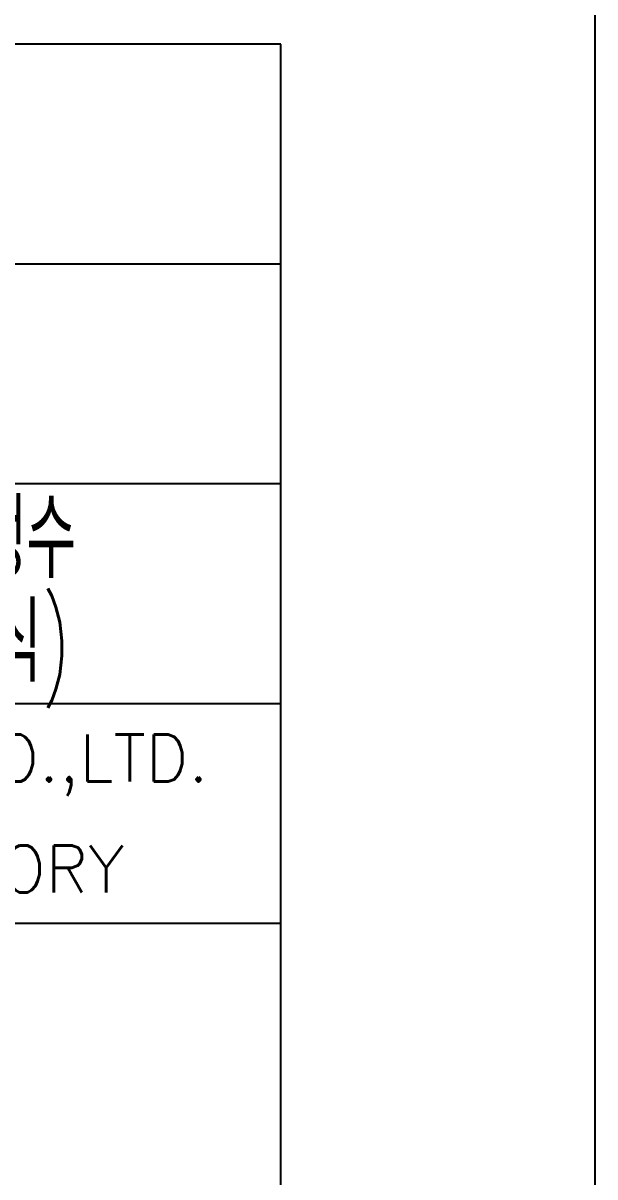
# Model space of a CAD drawing. Extents: x -7342 to 109, y -2599 to 214.
# Drawn here: x -3915.3 to -3878.9, y -1893 to -1819.5 of the extents above; entities that cross this region are included whole.
import ezdxf
from ezdxf.enums import TextEntityAlignment as Align

# ---------------------------------------------------------------- set-up
doc = ezdxf.new("R2010")
doc.units = 0
doc.header["$LTSCALE"] = 7
doc.layers.get('0').update_dxf_attribs({"color": 2, "linetype": 'CONTINUOUS'})
doc.layers.add('TXT', color=4, linetype='CONTINUOUS')
doc.styles.add('GHS', font='ROMANS.shx', dxfattribs={"bigfont": 'GHS.shx'})

# ---------------------------------------------------------------- blocks, each defined once
blk = doc.blocks.new('BORDER')
blk.add_line((0, 0), (1, 0))

msp = doc.modelspace()

# ---------------------------------------------------------------- linework, layer by layer
at = {"color": 7}
for p, q in [((-3979.88112, -1834.8362), (-3898.88112, -1834.8362)), ((-3979.88112, -1848.8362), (-3898.88112, -1848.8362)), ((-3979.88112, -1862.8362), (-3898.88112, -1862.8362)), ((-3979.88112, -1876.8362), (-3898.88112, -1876.8362))]:
    msp.add_line(p, q, dxfattribs=at)
at = {"layer": 'TXT'}
for p, q in [((-3898.88112, -1820.8362), (-4446.88112, -1820.8362)), ((-3898.88112, -2576.8362), (-3898.88112, -1820.8362))]:
    msp.add_line(p, q, dxfattribs=at)

# ---------------------------------------------------------------- block references
at = {"xscale": -840, "yscale": 594, "zscale": 840, "rotation": 90}
msp.add_blockref('BORDER', (-3878.88112, -1758.8362), dxfattribs=at)

# ---------------------------------------------------------------- texts
at = {"style": 'GHS', "width": 0.6}
for s, p in [('벽붙이 한개레버식 온냉수', (-3950.94367, -1854.86403)), ('혼합꼭지(샤워용,노출파이프식)', (-3958.45695, -1861.46507))]:
    msp.add_text(s, height=5, dxfattribs=at).set_placement(p)
at = {"color": 7, "linetype": 'Continuous', "style": 'GHS'}
msp.add_text('PLUMBING  FACTORY', height=3, dxfattribs=at).set_placement((-3929.54357, -1873.3873), align=Align.MIDDLE)
at = {"layer": 'TXT', "linetype": 'Continuous', "style": 'GHS'}
msp.add_text('DAELIM TRADING CO.,LTD.', height=3, dxfattribs=at).set_placement((-3928.75122, -1866.77933), align=Align.MIDDLE)

doc.saveas('drawing.dxf')
